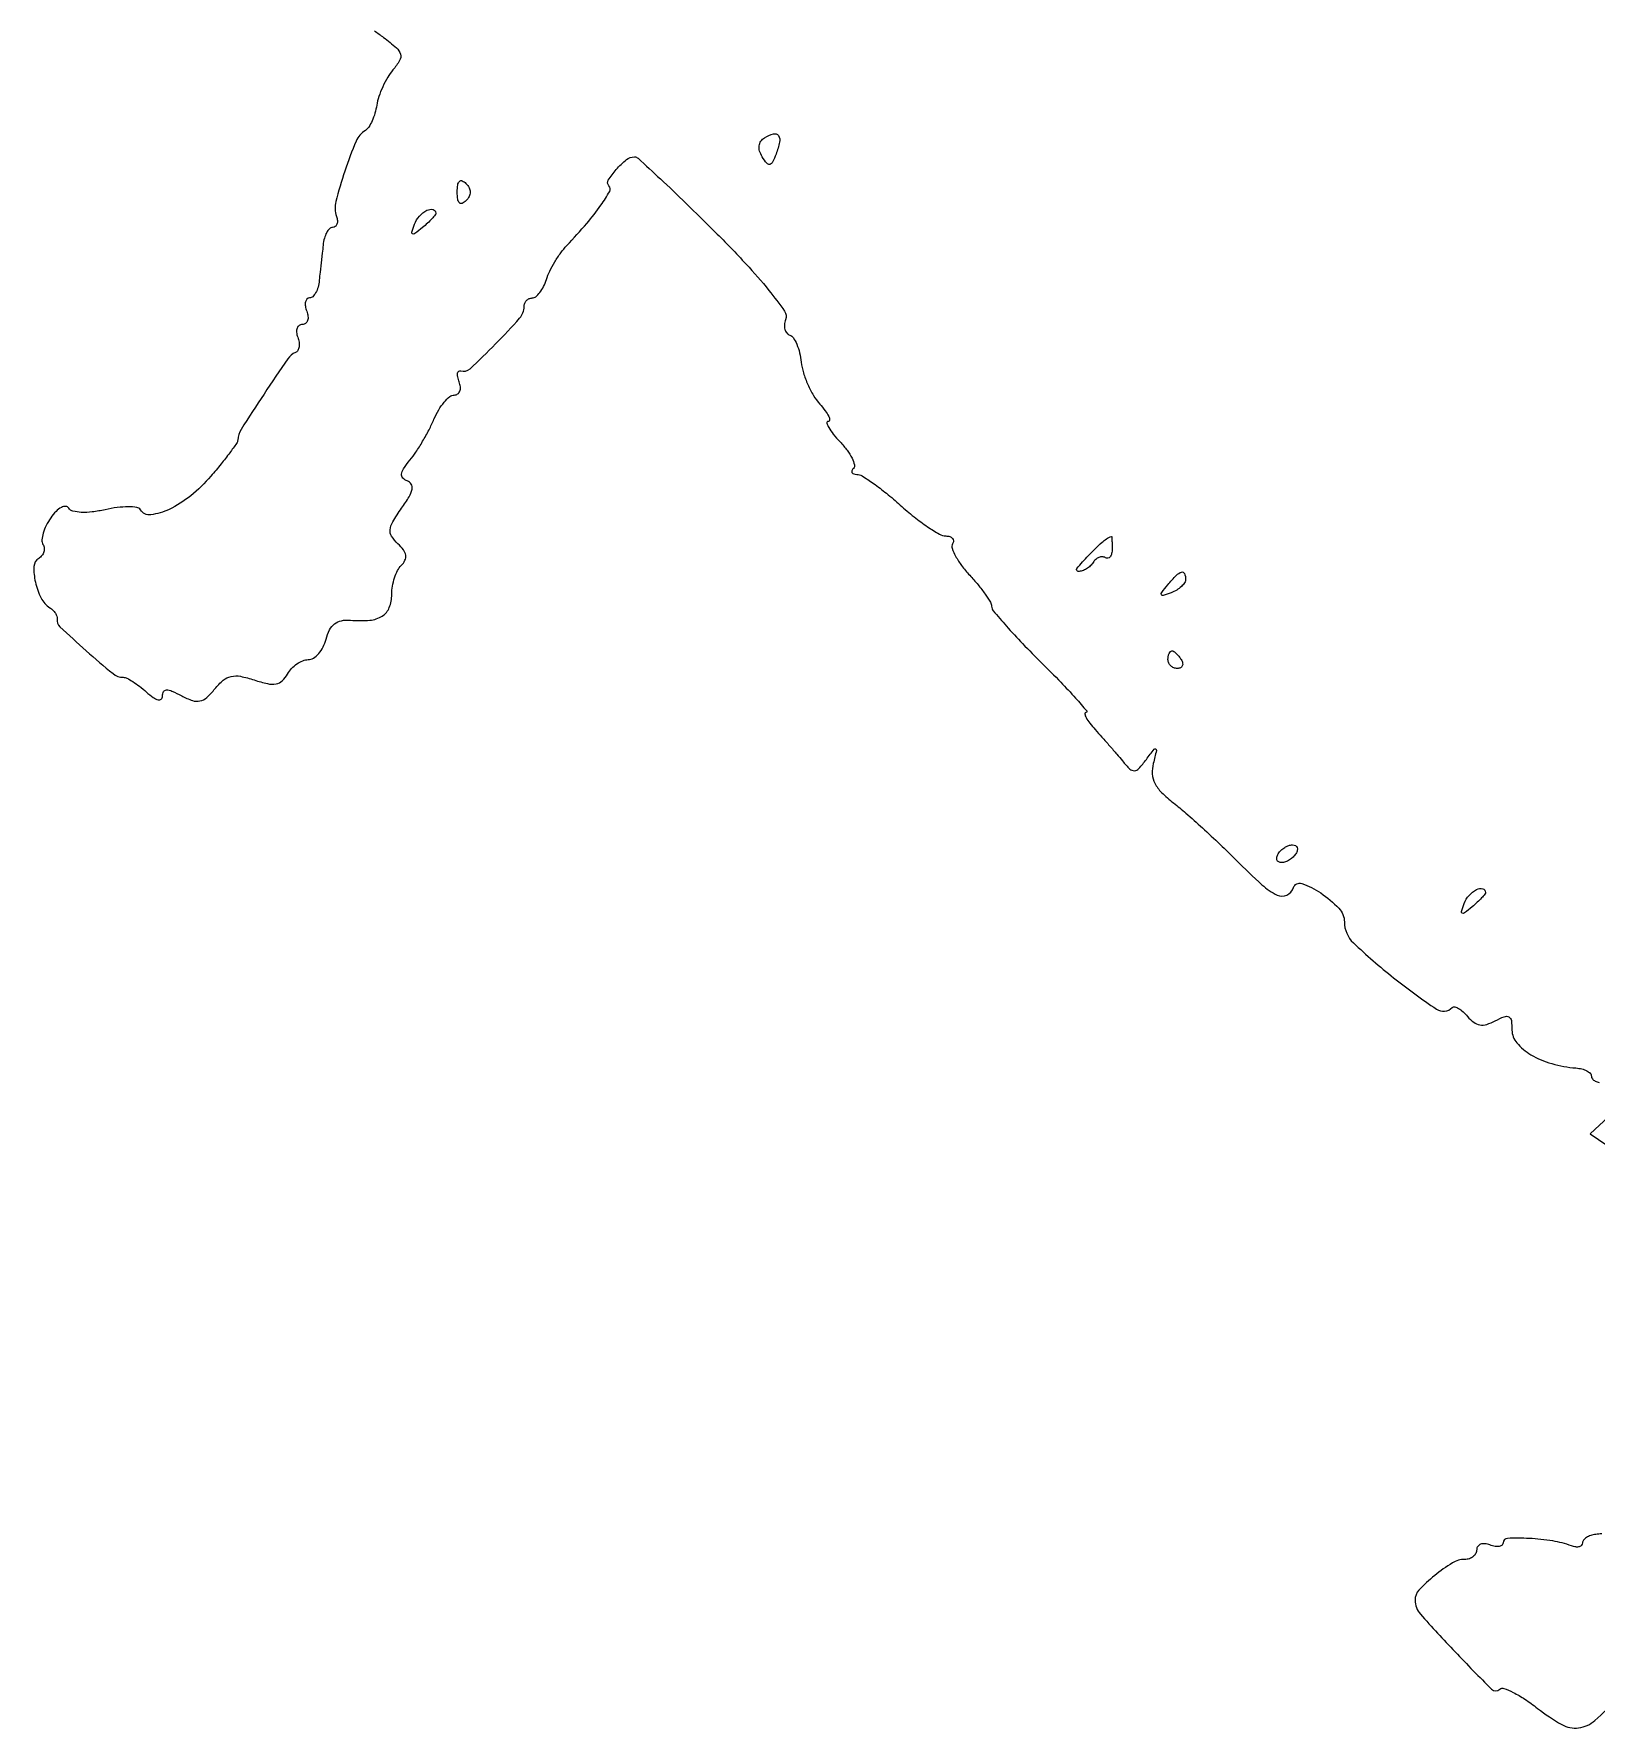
# Model space of a CAD drawing. Extents: x 1 to 393, y 1 to 457.
# Drawn here: x 38.4 to 215.5, y 41.9 to 233.9 of the extents above; entities that cross this region are included whole.
import ezdxf

# ---------------------------------------------------------------- set-up
doc = ezdxf.new("R2010")
doc.units = 0

msp = doc.modelspace()

# ---------------------------------------------------------------- linework, layer by layer
for points in [[(77.036472, 234.28835, -0.01122), (78.067659, 233.542734, -0.018243), (79.519468, 232.356749, -0.14293), (79.981663, 231.628331, -0.206124), (79.890447, 230.902846, -0.044146), (79.136472, 229.84642, 0.042581), (78.537173, 229.012238, 0.02666), (77.976844, 227.947842, 0.026683), (77.533906, 226.83209, 0.043304), (77.29356, 225.841358, -0.033681), (77.092154, 224.935498, -0.035071), (76.77288, 224.077473, -0.037429), (76.391529, 223.381343, -0.110758), (76.004191, 223.00259, 0.156003), (74.954932, 221.776184, 0.018647), (73.678295, 218.393844, 0.019076), (72.660462, 214.925816, 0.146339), (72.733051, 213.25, -0.062223), (72.834809, 212.771685, -0.105522), (72.784009, 212.367188, -0.145008), (72.592681, 212.100997, -0.166406), (72.297619, 212, 0.200157), (71.949095, 211.854658, 0.071166), (71.620908, 211.4125, 0.056704), (71.360169, 210.765592, 0.040801), (71.214286, 210, -0.019417), (71.116736, 209.089541), (71, 208), (70.883264, 206.910459, 0.019417), (70.785714, 206, -0.041936), (70.638042, 205.234458, -0.05785), (70.372143, 204.5875, -0.072564), (70.036262, 204.146033, -0.196348), (69.678725, 204, 0.202059), (69.387175, 203.877164, 0.142188), (69.217338, 203.559375, 0.092884), (69.206139, 203.074594, 0.051111), (69.361626, 202.5, -0.062927), (69.502534, 201.92599, -0.109632), (69.452188, 201.440625, -0.151303), (69.223415, 201.121579, -0.163532), (68.861626, 201, 0.155258), (68.497497, 200.884139, 0.152202), (68.263782, 200.578353, 0.113648), (68.205783, 200.113729, 0.066163), (68.336834, 199.564608, -0.053559), (68.48874, 198.992178, -0.072793), (68.492501, 198.458446, -0.092014), (68.354409, 198.04423, -0.173818), (68.093283, 197.814608, 0.149106), (67.211895, 197.111824, 0.00435), (64.518004, 193.113858, 0.004832), (61.919431, 189.100227, 0.128246), (61.533203, 187.893701, -0.140023), (61.403174, 187.517701, -0.006918), (60.628503, 186.444026, -0.010734), (59.65176, 185.186339, -0.007512), (58.5, 183.810035, -0.044069), (56.20203, 181.577834, -0.059314), (53.753237, 180.027823, -0.080977), (51.685888, 179.423894, -0.292932), (50.506322, 179.98977, 0.222735), (50.102825, 180.253499, 0.034523), (49.125001, 180.323605, 0.032921), (47.880799, 180.244784, 0.023189), (46.5, 180, -0.024618), (45.036694, 179.744897, -0.041661), (43.7942, 179.695049, -0.05175), (42.859124, 179.833106, -0.194195), (42.390266, 180.177553, 0.255216), (42.043679, 180.374828, 0.12867), (41.540192, 180.252556, 0.076556), (40.938065, 179.797672, 0.040017), (40.33766, 179.071689, 0.036871), (39.823707, 178.20902, 0.044749), (39.479792, 177.333144, 0.050782), (39.338011, 176.568087, 0.160184), (39.458379, 176.067344, -0.112999), (39.596296, 175.662758, -0.100231), (39.553449, 175.21924, -0.094137), (39.335692, 174.804844, -0.086635), (38.975635, 174.484941, 0.2489), (38.434225, 173.559494, 0.065157), (38.591672, 171.788711, 0.062145), (39.237663, 169.979466, 0.133759), (40.220191, 168.888197, -0.049524), (40.576357, 168.605551, -0.052588), (40.862034, 168.263572, -0.058659), (41.03998, 167.916426, -0.12787), (41.070263, 167.620945, 0.246938), (41.379355, 166.724282, 0.007575), (44.365794, 164.000129, 0.009124), (47.399133, 161.41337, 0.173679), (48.553274, 161, -0.118482), (48.970255, 160.899784, -0.023005), (49.647871, 160.513847, -0.023284), (50.413236, 159.978587, -0.019681), (51.171259, 159.345012, 0.025337), (51.952236, 158.70711, 0.096633), (52.51823, 158.439564, 0.260663), (52.851391, 158.528576, 0.202643), (53, 158.880196, -0.129731), (53.130293, 159.37391, -0.26729), (53.46314, 159.569998, -0.107876), (54.082565, 159.441269, -0.017895), (55.182996, 158.902063, 0.039604), (56.401132, 158.369389, 0.135828), (57.255152, 158.315463, 0.133712), (58.023241, 158.708327, 0.037893), (58.952946, 159.693563, -0.048174), (59.902195, 160.659024, -0.119555), (60.784815, 161.095889, -0.10448), (61.845403, 161.110128, -0.031753), (63.407839, 160.697387, 0.025921), (64.913653, 160.28077, 0.098915), (65.883004, 160.260508, 0.143149), (66.587484, 160.610116, 0.079057), (67.18758, 161.370703, -0.060339), (67.642637, 161.99386, -0.053028), (68.251971, 162.521394, -0.055948), (68.915797, 162.880461, -0.09631), (69.530638, 163, 0.143019), (70.121456, 163.172525, 0.072375), (70.713105, 163.683872, 0.062553), (71.216345, 164.437702, 0.0545), (71.546205, 165.328073, -0.056981), (71.94019, 166.375598, -0.109772), (72.509537, 167.06228, -0.116584), (73.290465, 167.418312, -0.06952), (74.315257, 167.476603, 0.040335), (76.509235, 167.4736, 0.120506), (77.924419, 167.941186, 0.162276), (78.720274, 168.905314, 0.092344), (79, 170.406989, -0.043356), (79.079847, 171.326092, -0.036507), (79.318137, 172.27394, -0.038035), (79.667486, 173.111149, -0.078675), (80.083021, 173.683021, 0.084541), (80.493176, 174.261547, 0.152242), (80.576925, 174.831589, 0.121991), (80.321399, 175.437531, 0.044912), (79.696961, 176.133021, -0.060826), (78.98266, 176.981274, -0.172476), (78.803855, 177.722242, -0.110549), (79.10681, 178.621331, -0.018142), (80.121017, 180.164308, 0.01947), (80.975366, 181.471628, 0.084647), (81.309751, 182.33116, 0.187711), (81.213284, 182.896598, 0.175342), (80.757076, 183.268209, -0.113511), (80.251513, 183.586904, -0.231466), (80.104243, 184.020585, -0.117327), (80.339044, 184.642232, -0.023171), (81.056639, 185.603901, 0.025933), (81.737176, 186.52649, 0.013169), (82.500267, 187.750833, 0.013046), (83.223105, 189.058635, 0.018999), (83.7852, 190.25, -0.032379), (84.316728, 191.302678, -0.041093), (84.944346, 192.192187, -0.046168), (85.572071, 192.81557, -0.174143), (86.08555, 193, 0.153072), (86.468216, 193.119962, 0.152361), (86.714771, 193.437101, 0.114735), (86.777728, 193.918805, 0.067075), (86.642977, 194.488004, -0.037002), (86.475872, 195.043045, -0.089807), (86.45911, 195.468993, -0.191659), (86.588327, 195.695448, -0.25056), (86.818877, 195.738004, 0.270816), (87.869278, 195.973403, 0.010991), (90.768534, 198.792522, 0.013014), (93.499643, 201.715928, 0.183359), (94, 203.034478, -0.095551), (94.071076, 203.403009, -0.097057), (94.273955, 203.716378, -0.098722), (94.576739, 203.926169, -0.102639), (94.932612, 204, 0.175593), (95.337526, 204.146724, 0.056191), (95.786939, 204.616499, 0.048125), (96.207722, 205.295466, 0.037843), (96.531333, 206.09872, -0.037414), (96.905276, 207.029212, -0.02124), (97.486835, 208.095296, -0.021114), (98.167671, 209.125274, -0.03246), (98.84872, 209.948435, 0.011173), (101.112037, 212.458489, 0.024321), (102.707395, 214.502344, 0.024903), (103.705708, 216.079402, 0.336934), (103.619225, 216.714108, -0.348303), (103.545939, 217.348158, -0.04116), (104.450156, 218.568913, -0.041781), (105.602199, 219.680406, -0.17268), (106.5, 220, -0.187697), (106.925812, 219.834316, -0.001733), (109.458442, 217.495576, -0.005554), (112.354115, 214.742332, -0.003525), (115.668556, 211.474301, -0.008811), (119.174449, 207.842621, -0.018298), (121.751835, 204.865548, -0.015644), (123.533402, 202.500919, -0.250238), (123.653304, 201.538909, 0.068886), (123.521941, 200.974958, 0.088254), (123.566988, 200.444736, 0.105015), (123.777285, 200.03081, 0.143399), (124.119092, 199.793636, -0.168341), (124.527332, 199.479859, -0.045258), (124.918809, 198.748526, -0.040532), (125.238201, 197.784748, -0.032424), (125.427814, 196.707054, 0.046605), (125.673705, 195.509283, 0.030231), (126.166929, 194.183113, 0.030336), (126.812028, 192.935355, 0.049478), (127.519886, 191.978026, -0.021781), (128.149747, 191.217984, -0.049111), (128.540529, 190.581045, -0.105264), (128.642789, 190.167497, -0.423811), (128.480674, 190, 0.484254), (128.336399, 189.817464, 0.073749), (128.536371, 189.31727, 0.038809), (129.05418, 188.568668, 0.01787), (129.834832, 187.675813, -0.028336), (130.622259, 186.736252, -0.043826), (131.178381, 185.835836, -0.053923), (131.4566, 185.092049, -0.264844), (131.34248, 184.675813, 0.09184), (131.16518, 184.417893, 0.237253), (131.17546, 184.19852, 0.199211), (131.366634, 184.048671, 0.067988), (131.722915, 184, -0.140718), (132.331047, 183.825392, -0.014077), (133.602888, 182.978691, -0.016816), (135.083973, 181.854788, -0.012601), (136.639582, 180.523203, 0.01524), (138.213591, 179.190195, 0.019264), (139.750526, 178.060899, 0.017631), (141.084792, 177.224561, 0.127413), (141.809017, 177.023203, -0.070198), (142.27005, 176.9498, -0.142047), (142.574803, 176.750021, -0.18604), (142.677607, 176.459819, -0.132303), (142.577753, 176.125807, 0.227326), (142.523661, 175.619918, 0.03993), (142.92505, 174.721942, 0.036374), (143.607792, 173.663501, 0.025458), (144.518736, 172.574285, -0.014477), (145.468934, 171.487526, -0.018821), (146.271129, 170.436371, -0.016712), (146.867588, 169.527588, -0.137708), (147, 169.055935, 0.176938), (147.191365, 168.532096, 0.005789), (148.673673, 166.814774, 0.010435), (150.514308, 164.817177, 0.006994), (152.69761, 162.607457, -0.00575), (154.834058, 160.455895, -0.010546), (156.516624, 158.647191, -0.006344), (157.784787, 157.188102, -0.638719), (157.69761, 157, 0.470341), (157.571, 156.847069, 0.078111), (157.718985, 156.433555, 0.040652), (158.126663, 155.81244, 0.018717), (158.75, 155.071676, -0.003157), (159.518179, 154.214403, -0.002152), (160.381238, 153.23042, -0.002169), (161.205554, 152.27406, -0.004368), (161.845705, 151.51143, 0.026194), (162.67781, 150.603676, 0.213774), (163.19278, 150.412619, 0.196292), (163.704893, 150.662275, 0.02179), (164.545968, 151.689754, -0.003735), (165.423268, 152.844109, -0.375204), (165.607819, 152.880667, -0.331873), (165.68746, 152.696212, -0.003394), (165.330522, 151.238108, 0.078091), (165.221221, 150.040272, 0.102564), (165.512617, 148.984437, 0.079103), (166.276701, 147.939932, 0.030505), (167.630259, 146.75192, -0.014511), (169.023757, 145.605596, -0.005503), (170.90377, 143.928516, -0.005445), (172.909027, 142.059286, -0.006625), (174.744276, 140.263811, 0.011997), (177.655162, 137.47658, 0.073077), (179.37791, 136.31357, 0.225485), (180.467021, 136.308815, 0.205278), (181.217788, 137.153363, -0.419876), (182.177781, 137.621839, -0.062774), (184.309509, 136.54856, -0.052976), (186.373801, 134.81806, -0.194208), (187, 133.266678, 0.205408), (188.014882, 130.900499, 0.022453), (192.583417, 126.929493, 0.020121), (197.436115, 123.388309, 0.358121), (199.230715, 123.564048, -0.262737), (199.506599, 123.640858, -0.072495), (199.939195, 123.464523, -0.053372), (200.449363, 123.085916, -0.03326), (200.962505, 122.545179, 0.060518), (201.658543, 121.887351, 0.121069), (202.352909, 121.597593, 0.113115), (203.134917, 121.653135, 0.048843), (204.105005, 122.056197, -0.029901), (205.124576, 122.525784, -0.222594), (205.6431, 122.491397, -0.237231), (205.928095, 122.075429, -0.03372), (206, 121.010433, 0.181), (206.545488, 119.55293, 0.079994), (208.1489, 118.216311, 0.064594), (210.500146, 117.204868, 0.049844), (213.25, 116.711211, -0.042576), (213.91986, 116.600961, -0.059465), (214.485938, 116.383343, -0.075436), (214.87131, 116.098574, -0.198503), (215, 115.787196, 0.177381), (215.110039, 115.486779, 0.092408), (215.423289, 115.231239, 0.072509), (215.889668, 115.05823, 0.052664)], [(216.956726, 111.174311), (214.869104, 109.229395), (217.684552, 107.312073, 0.035974)], [(216.182845, 63.909205, 0.031746), (215.5, 63.833333, 0.05038), (214.926129, 63.710217, 0.065435), (214.440625, 63.480053, 0.080479), (214.112168, 63.183742, 0.170677), (214, 62.864718, -0.184984), (213.89805, 62.598584, -0.145668), (213.632812, 62.436027, -0.099337), (213.228626, 62.410731, -0.055864), (212.75, 62.531484, 0.050054), (210.617716, 63.095802, 0.027796), (207.939415, 63.372971, 0.020077), (205.475151, 63.391188, 0.404651), (205, 62.900212, -0.216387), (204.87715, 62.629636, -0.137246), (204.559375, 62.477852, -0.087399), (204.074745, 62.478597, -0.047665), (203.5, 62.638374, 0.06502), (202.926101, 62.77672, 0.112257), (202.440625, 62.719716, 0.151946), (202.121257, 62.480915, 0.158089), (202, 62.106989, -0.120919), (201.896379, 61.684782, -0.100726), (201.604322, 61.325178, -0.091655), (201.167502, 61.083637, -0.080752), (200.65301, 61, 0.138855), (199.23963, 60.599774, 0.033356), (197.234883, 59.172863, 0.031445), (195.455901, 57.52175, 0.193534), (195.004319, 56.382705, 0.182427), (195.611286, 54.797996, 0.008598), (199.548505, 50.519318, 0.006395), (203.684835, 46.286315, 0.41385), (204.620228, 46.286895, -0.292163), (205.077404, 46.387639, -0.029585), (206.146513, 45.922004, -0.02968), (207.458637, 45.154521, -0.018978), (208.889896, 44.118516, 0.037616), (211.647719, 42.274784, 0.162789), (213.555155, 41.905259, 0.148813), (215.401572, 42.745029, 0.029829), (217.996342, 45.321936, -0.00669)]]:
    msp.add_lwpolyline(points, format="xyb")
for points in [[(122.569744, 220.321153, -0.021645), (122.166761, 219.393187, -0.233389), (121.852461, 219.149633, -0.282017), (121.510474, 219.27411, -0.029606), (120.998991, 220.001632, -0.062589), (120.698136, 220.660135, -0.107831), (120.644966, 221.257909, -0.123924), (120.843878, 221.766655, -0.09981), (121.273826, 222.169234, -0.069347), (122.266119, 222.606548, -0.319192), (122.825349, 222.407903, -0.209093), (122.973338, 221.675223, -0.038384)], [(87.414286, 215.014286, -0.090732), (86.990389, 214.721518, -0.311764), (86.678571, 214.778571, -0.165815), (86.481152, 215.180305, -0.032041), (86.428571, 216, -0.032041), (86.481152, 216.819695, -0.165815), (86.678571, 217.221429, -0.311764), (86.990389, 217.278482, -0.090732), (87.414286, 216.985714, -0.074369), (87.776302, 216.496362, -0.122728), (87.9, 216, -0.122728), (87.776302, 215.503638, -0.074369)], [(84, 213.622445, -0.172995), (83.92491, 213.411909, -0.015689), (83.55265, 212.984529, -0.018888), (83.060438, 212.492636, -0.013646), (82.477108, 211.981001, -0.008807), (81.617386, 211.292701, -0.27071), (81.355597, 211.258808, -0.389672), (81.264678, 211.458284, -0.012731), (81.584097, 212.358556, -0.091143), (82.143246, 213.274265, -0.089947), (82.99376, 213.936277, -0.178047), (83.678078, 214.025462, -0.350363)], [(160.666667, 175.543989, -0.052244), (160.611729, 175.019649, -0.113411), (160.442173, 174.654426, -0.18716), (160.191659, 174.504173, -0.182949), (159.902432, 174.560301, 0.132021), (159.562589, 174.662103, 0.100584), (159.178182, 174.595337, 0.087971), (158.807546, 174.369141, 0.073577), (158.510081, 174.016312, -0.066287), (158.191846, 173.627536, -0.052142), (157.757518, 173.298542, -0.053446), (157.278998, 173.074846, -0.082813), (156.830199, 173, -0.632548), (156.677957, 173.321065, -0.018126), (157.983767, 174.805439, -0.019853), (159.519306, 176.304444, -0.088685), (160.583333, 176.966731, -0.507155), (160.616912, 176.945731, -0.003678), (160.642187, 176.562524, -0.009256), (160.660694, 176.100025, -0.00537)], [(169, 172.106989, -0.148172), (168.882557, 171.719384, -0.058677), (168.517826, 171.291272, -0.05126), (167.986565, 170.891147, -0.0442), (167.358556, 170.584097, -0.012731), (166.458284, 170.264678, -0.389672), (166.258808, 170.355597, -0.27071), (166.292701, 170.617386, -0.008807), (166.981001, 171.477108, -0.017238), (167.946872, 172.562498, -0.127361), (168.530548, 172.925, -0.389178), (168.870501, 172.765008, -0.097466)], [(168.5, 163, -0.082592), (168.656512, 162.6179, -0.161196), (168.6254, 162.29375, -0.182303), (168.413961, 162.078288, -0.108972), (168.059017, 162, -0.093332), (167.654762, 162.076123, -0.09642), (167.311086, 162.29375, -0.099167), (167.081062, 162.618444, -0.105053), (167, 163, -0.042167), (167.032345, 163.382849, -0.061769), (167.129539, 163.70625, -0.081139), (167.272352, 163.92554, -0.210953), (167.440983, 164, -0.151918), (167.65171, 163.934461, -0.038439), (167.933975, 163.70625, -0.035638), (168.231006, 163.382774, -0.029505)], [(181.5, 141, -0.064269), (181.189439, 140.617474, -0.051777), (180.769763, 140.29375, -0.053414), (180.310186, 140.073533, -0.085235), (179.881966, 140, -0.117858), (179.550471, 140.079239, -0.186277), (179.357263, 140.29375, -0.154201), (179.338175, 140.617617, -0.076764), (179.5, 141, -0.064269), (179.810561, 141.382526, -0.051777), (180.230237, 141.70625, -0.053414), (180.689814, 141.926467, -0.085235), (181.118034, 142, -0.117858), (181.449529, 141.920761, -0.186277), (181.642737, 141.70625, -0.154201), (181.661825, 141.382383, -0.076764)], [(203, 136.622445, -0.172995), (202.92491, 136.411909, -0.015689), (202.55265, 135.984529, -0.018888), (202.060438, 135.492636, -0.013646), (201.477108, 134.981001, -0.008807), (200.617386, 134.292701, -0.27071), (200.355597, 134.258808, -0.389672), (200.264678, 134.458284, -0.012731), (200.584097, 135.358556, -0.091143), (201.143246, 136.274265, -0.089947), (201.99376, 136.936277, -0.178047), (202.678078, 137.025462, -0.350363)]]:
    msp.add_lwpolyline(points, format="xyb", close=True)

doc.saveas('drawing.dxf')
